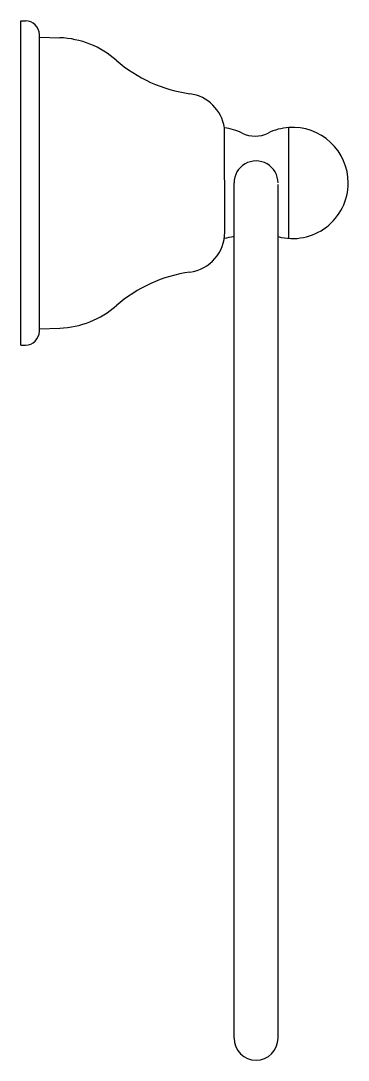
# Model space of a CAD drawing. Extents: x 0.06 to 0.131, y 95.899 to 96.123.
import ezdxf

# ---------------------------------------------------------------- set-up
doc = ezdxf.new("R2010")
doc.units = 0
doc.header["$LTSCALE"] = 0.093301258517357
doc.header["$MEASUREMENT"] = 0
doc.linetypes.add('CONTINU', pattern=[0])
doc.layers.get('0').update_dxf_attribs({"linetype": 'CONTINUOUS'})

msp = doc.modelspace()

# ---------------------------------------------------------------- linework, layer by layer
at = {"linetype": 'CONTINU'}
for p, q in [((0.1060878482885497, 95.90359129683782), (0.1060878482835104, 96.08818181480818)), ((0.1155845808243087, 95.90359129683807), (0.1155845808243086, 96.08787259559159))]:
    msp.add_line(p, q, dxfattribs=at)
for points in [[(0.06011709734238877, 96.12318176906463), (0.06111695106961614, 96.12318185860315)], [(0.06011709734238877, 96.05318176906461), (0.06011709734238877, 96.12318176906463)], [(0.06411570320206861, 96.05618099274061), (0.06411571312510807, 96.12018239578384)], [(0.06411571304580853, 96.11967093131673), (0.06851430867000413, 96.11952098380921)], [(0.1041019788999807, 96.0775758672705), (0.1040064771039085, 96.1000886823663)], [(0.1178872649939353, 96.07621547984186), (0.1178873194607692, 96.10014266190392)], [(0.06011709734238877, 96.05318176906461), (0.06011709734238877, 96.06861439410986)], [(0.06411570328138798, 96.05669258510154), (0.06851426166527537, 96.05684252865541)], [(0.06011709734238877, 96.05318176906461), (0.06111671543967346, 96.0531816798959)]]:
    msp.add_lwpolyline(points, dxfattribs=at)
for points in [[(0.06411571312510807, 96.12018239578384, 0.4141908145744954), (0.06111695106961614, 96.12318185860315)], [(0.08071050084952078, 96.11467221725802, 0.1714318422452128), (0.06851430867000413, 96.11952098380921)], [(0.08071050084952078, 96.11467221725802, 0.1461819425757728), (0.09657741579836518, 96.10742890003625)], [(0.1040064771021439, 96.10008868237811, 0.3331424239613094), (0.09657741579836518, 96.10742890003625)], [(0.1307054975932725, 96.08818145277587, 0.43439024428645), (0.1178873194607692, 96.10014266190392)], [(0.1155845832076748, 96.08818181799651, 1.000000069413529), (0.1060878482835104, 96.08818181480818)], [(0.09659042631609738, 96.06893642053409, 0.3750695541629989), (0.1041019788999807, 96.0775758672705)], [(0.09659042631609738, 96.06893642053409, 0.1461835406176195), (0.08070999343671777, 96.06169085348547)], [(0.06851426166527537, 96.05684252865541, 0.1715704072163924), (0.08070999343671777, 96.06169085348547)], [(0.06111671543967346, 96.0531816798959, 0.4142001462999993), (0.06411570320206861, 96.05618099274061)]]:
    msp.add_lwpolyline(points, format="xyb", dxfattribs=at)
for centre, radius, start, end in [((0.1025458884816829, 96.08818184215453), 0.01199608948583687, 63.73975019969554, 83.00657770569238), ((0.1187198220233801, 96.08817923793819), 0.01199235479380194, 93.9806425035751, 116.2180654779302), ((0.1106397205544743, 96.10458711091051), 0.006297159557967003, 243.7397501996532, 296.2180654778894), ((0.1187070523574205, 96.08818588737134), 0.01199844605535076, 254.9157167530144, 359.9788236235958), ((0.1025458884816829, 96.08818106339722), 0.01199608948583687, 276.9934222943076, 287.1731008678746), ((0.1108362145564292, 95.90359129683794), 0.004748366267879519, 180.0000000015433, 1.543267215012964e-09)]:
    msp.add_arc(centre, radius, start, end, dxfattribs=at)

doc.saveas('drawing.dxf')
